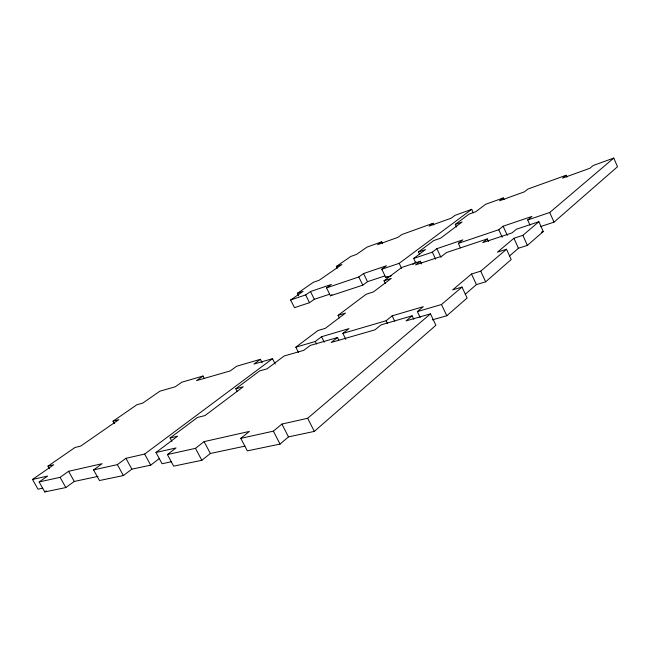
<?xml version="1.0" encoding="UTF-8"?>
<svg xmlns="http://www.w3.org/2000/svg" width="650" height="650" viewBox="0 0 650 650"><rect width="100%" height="100%" fill="white"/><g stroke="black" fill="none" stroke-linecap="round" stroke-linejoin="round"><path stroke-width="0.97" d="M244.961 446.128L210.381 453.473L201.833 460.298L173.639 466.139L167.391 454.553L195.471 448.354L204.092 441.626L249.364 431.413L240.793 438.352L247.341 450.864L280.044 444.08L288.478 436.889L314.324 431.397L435.906 325.26L430.479 313.861L406.055 320.897L412.149 315.827L413.782 319.239M432.291 319.849L446.794 315.754L467.131 298.001L462.012 287.064L452.644 289.892L471.486 274.016L480.732 271.156L506.512 249.243L511.201 259.529L485.664 281.816L476.401 284.602L465.205 294.287M509.543 255.946L518.44 248.243L527.394 245.391L543.278 231.53L538.883 221.723L516.49 229.19L512.038 232.895L482.739 242.613L487.305 238.924L488.475 241.491M540.589 226.574L554.011 222.154L617.5 166.733L613.779 158.064L593.214 165.49L589.802 168.317L562.583 178.116L566.093 175.273L566.906 177.125M240.793 438.352L273.374 431.161L281.897 424.076L307.645 418.275L430.479 313.861M420.201 317.509L417.365 311.577L441.48 304.517L462.012 287.064M506.512 249.243L497.453 252.151L513.914 238.274L522.852 235.349L538.883 221.723M530.018 225.111L527.702 219.952L549.721 212.509L613.779 158.064M417.365 311.577L423.28 306.67L392.153 315.868L386.141 320.726L342.891 333.393L345.857 339.398M527.702 219.952L531.928 216.434L503.116 226.208L498.777 229.718L458.339 243.368L460.411 247.837M338.796 340.113L337.512 337.529L331.199 342.452L374.952 329.851L381.144 324.846L412.149 315.827M342.891 333.393L349.026 328.608L321.523 336.733L315.331 341.469L295.839 347.173L298.545 352.544M458.339 243.368L462.808 239.874L436.881 248.674L432.331 252.151L413.709 258.44L415.74 262.738M421.59 263.916L420.331 261.259L415.561 264.899L441.837 256.181L446.534 252.525L487.305 238.924M167.391 454.553L176.02 447.956L155.976 452.473L162.069 463.734L171.649 461.695M504.091 199.696L503.295 197.933L499.574 200.777L524.314 191.88L527.954 189.036L566.093 175.273M412.856 264.517L416.057 262.08M98.044 476.377L74.271 481.455L65.829 487.549L44.777 491.936L39.13 481.967L60.084 477.327L68.591 471.299L102.115 463.702L93.559 469.901L99.458 480.537L123.37 475.556L131.885 469.154L150.678 465.148L159.567 458.372M155.976 452.473L177.612 436.183L170.081 437.97L171.893 441.342M295.839 347.173L317.866 330.59L325.317 328.339L345.475 313.081L338.073 315.38L339.341 317.939M338.073 315.38L366.121 294.263L373.433 291.915L391.284 278.403L384.036 280.776L385.32 283.449M384.036 280.776L401.708 267.467L420.331 261.259M413.709 258.44L425.49 249.568L418.486 251.956L419.673 254.483M170.081 437.97L197.486 417.446L205.01 415.561L243.279 386.75L235.787 388.773L237.12 391.349M235.787 388.773L259.618 370.923L267.077 368.834L284.107 356.005L303.802 350.342L310.172 345.475L337.512 337.529M418.486 251.956L433.664 240.589L440.611 238.184L462.109 221.991L455.268 224.412L456.511 227.086M455.268 224.412L468.942 214.175L475.719 211.746L485.566 204.336L503.295 197.933M384.719 275.974L367.502 281.678L362.798 285.147L330.444 295.807L326.536 287.869L358.824 276.965L363.561 273.544L386.474 265.769L381.794 269.214L385.808 277.566L387.359 276.404M381.794 269.214L399.206 263.331L471.729 209.324L473.306 212.761M93.559 469.901L117.366 464.62L125.946 458.307L144.657 454.066L272.512 358.711L275.243 364.065M262.178 362.806L260.398 359.32L253.963 364.057L272.512 358.711M433.794 224.957L433.022 223.299L429.106 226.127L451.214 218.172L455.065 215.337L471.729 209.324M330.444 295.807L332.036 294.661M298.634 295.839L297.383 293.329L303.062 291.387L290.639 299.991L294.474 307.653L309.522 302.697L314.316 299.284L329.509 294.255M44.777 491.936L46.304 490.848M204.303 378.503L203.011 376.033L196.528 380.632L230.214 370.914L236.673 366.234L260.398 359.32M326.536 287.869L331.329 284.473L310.481 291.549L305.654 294.921L290.639 299.991M382.493 243.62L381.639 241.841L377.618 244.644L397.889 237.356L401.871 234.536L433.022 223.299M39.13 481.967L47.596 476.052L32.5 479.473L38.017 489.19L42.754 488.183M32.5 479.473L53.698 464.782L47.978 466.148L49.433 468.731M297.383 293.329L313.414 282.271L319.061 280.312L341.941 264.485L336.334 266.459L337.22 268.263M336.334 266.459L350.919 256.409L356.484 254.41L367.055 247.097L381.639 241.841M47.978 466.148L74.969 447.509L80.73 446.054L118.82 419.664L113.027 421.233L114.367 423.686M113.027 421.233L136.914 404.739L142.716 403.106L159.916 391.194L175.273 386.766L181.756 382.224L203.011 376.033M385.808 277.566L391.316 275.746M541.409 232.131L543.278 231.53M60.084 477.327L65.829 487.549M68.591 471.299L74.271 481.455M117.366 464.62L123.37 475.556M125.946 458.307L131.885 469.154M144.657 454.066L150.678 465.148M195.471 448.354L201.833 460.298M204.092 441.626L210.381 453.473M273.374 431.161L280.044 444.08M281.897 424.076L288.478 436.889M307.645 418.275L314.324 431.397M321.523 336.733L324.228 342.168M315.331 341.469L316.582 343.972M310.481 291.549L314.316 299.284M305.654 294.921L309.522 302.697M358.824 276.965L362.798 285.147M363.561 273.544L367.502 281.678M386.141 320.726L387.441 323.399M392.153 315.868L394.721 321.181M399.206 263.331L401.635 268.426M441.48 304.517L446.794 315.754M432.331 252.151L435.614 259.139M436.881 248.674L440.952 257.359M471.486 274.016L476.401 284.602M480.732 271.156L485.664 281.816M498.777 229.718L502.223 237.283M513.914 238.274L518.44 248.243M503.116 226.208L507.293 235.398M522.852 235.349L527.394 245.391M549.721 212.509L554.011 222.154"/></g></svg>
